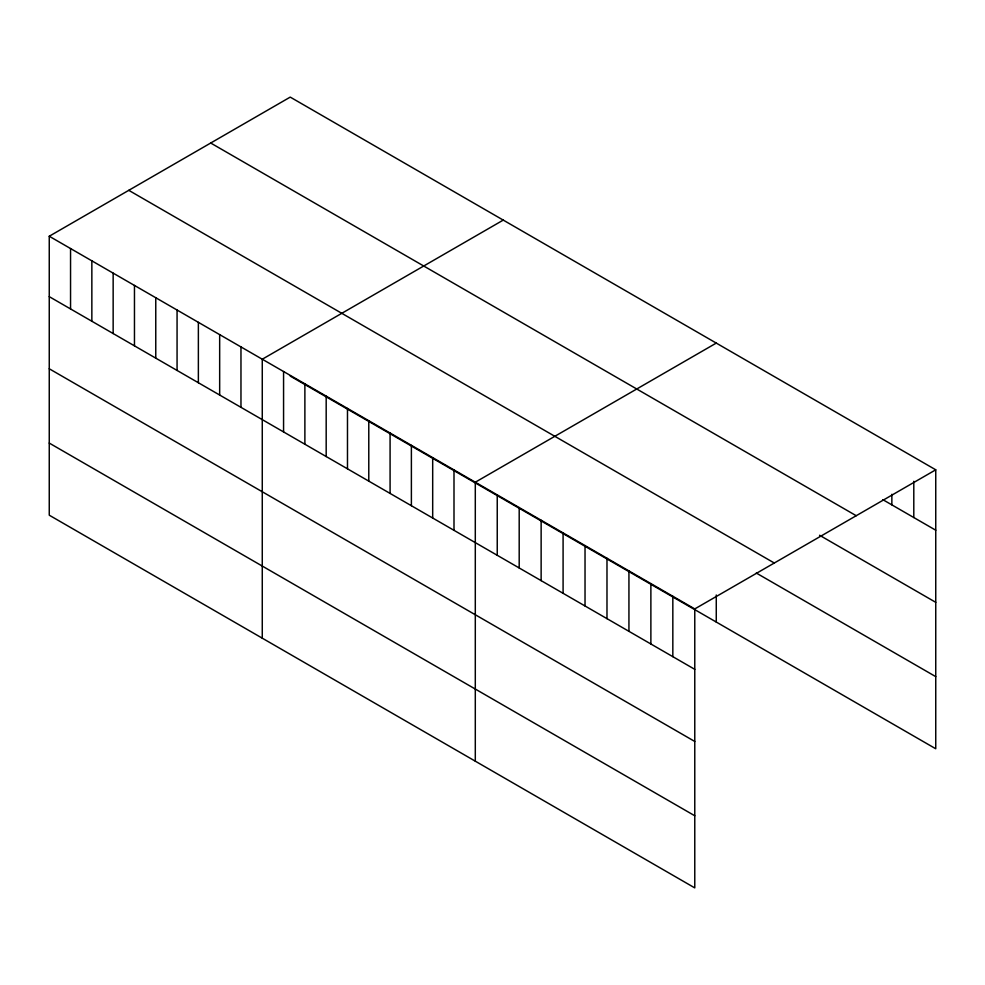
<?xml version="1.0" encoding="UTF-8"?>
<svg xmlns="http://www.w3.org/2000/svg" width="985" height="985" viewBox="0 0 985 985"><rect width="100%" height="100%" fill="white"/><g stroke="black" fill="none" stroke-linecap="round" stroke-linejoin="round"><path stroke-width="1.48" d="M49.25 236.24L694.77 608.927L694.77 887.891L49.25 515.192L49.25 236.24L290.23 97.109L935.75 469.808L935.75 748.76L290.23 376.073M503.249 220.098L262.269 359.229L262.269 638.182M716.267 343.088L475.299 482.219L475.299 761.171M694.77 608.927L935.75 469.808M882.819 499.654L935.75 530.213M210.704 143.022L856.224 515.709M819.557 535.249L935.75 602.327M128.776 190.327L774.296 563.014M756.295 573.036L935.75 676.633M49.25 296.645L694.77 669.332M49.25 368.772L694.77 741.459M49.25 443.078L694.77 815.765M913.797 481.296L913.797 517.531M891.856 494.298L891.856 504.862M716.267 595.002L716.267 622.052M672.829 596.257L672.829 656.663M650.876 583.588L650.876 643.993M628.935 570.918L628.935 631.323M606.982 558.249L606.982 618.654M585.028 545.567L585.028 605.972M563.088 532.897L563.088 593.302M541.134 520.228L541.134 580.633M519.193 507.558L519.193 567.963M497.24 494.889L497.24 555.294M453.999 469.919L453.999 530.324M432.686 457.619L432.686 518.024M411.385 445.318L411.385 505.724M390.085 433.018L390.085 493.423M368.784 420.718L368.784 481.123M347.483 408.418L347.483 468.823M326.183 396.118L326.183 456.535M304.882 383.83L304.882 444.235M283.569 371.53L283.569 431.935M240.968 346.929L240.968 407.334M219.667 334.629L219.667 395.034M198.367 322.329L198.367 382.734M177.066 310.029L177.066 370.434M155.765 297.729L155.765 358.134M134.465 285.428L134.465 345.846M113.152 273.14L113.152 333.546M91.851 260.84L91.851 321.245M70.551 248.54L70.551 308.945"/></g></svg>
